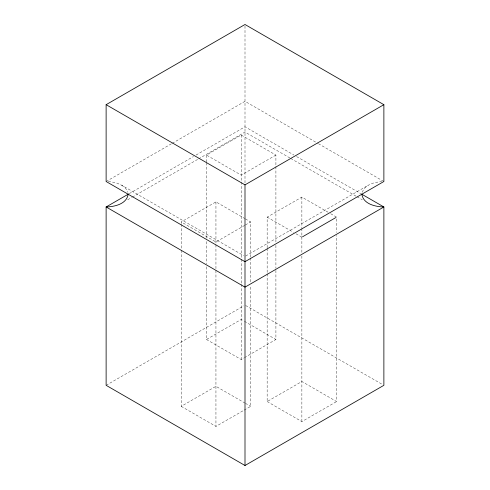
<?xml version="1.0" encoding="UTF-8"?>
<svg xmlns="http://www.w3.org/2000/svg" width="490" height="490" viewBox="0 0 490 490"><rect width="100%" height="100%" fill="white"/><g stroke="black" fill="none" stroke-linecap="round" stroke-linejoin="round"><path stroke-width="0.37" stroke-dasharray="2.45 1.84" d="M362.275 192.258C364.897 184.552 374.403 182.109 381.741 181.661M106.122 181.502L171.592 143.705M172.253 143.319L245 101.32L317.747 143.319M129.268 193.605L193.415 156.567M196.061 155.042L245 126.788L293.939 155.042M127.682 199.791L131.657 197.501M132.318 197.115L197.942 159.232M198.603 158.846L245 132.061L290.074 158.08M206.468 161.963L206.468 155.073L241.19 135.026L275.907 155.073L275.907 165.785M275.907 155.073L241.19 175.12L206.468 155.073M181.227 223.471L181.227 221.939L215.943 201.892L244.767 218.534M244.767 225.345L215.943 241.987L181.227 221.939M245.423 224.965L250.666 221.939L250.666 257.14M267.154 247.744L267.154 217.137L301.871 197.09L328.073 212.219M245.662 256.025L368.284 185.232M106.122 385.318L243.677 305.901M206.468 266.799L206.468 339.49L241.19 319.449L243.806 320.962M206.468 339.49L241.19 359.538L243.806 358.025M244.461 357.645L275.907 339.49L275.907 269.09M181.227 250.255L181.227 406.357L215.943 386.316L244.767 402.958M181.227 406.357L215.943 426.404L243.457 410.522M244.112 410.142L250.666 406.357L250.666 285.456M267.154 273.763L267.154 401.555L301.871 381.508L336.593 401.555L336.593 235.5M267.154 401.555L301.871 421.602L336.593 401.555M108.259 181.661L111.83 181.937L117.147 183.205L121.716 185.232L243.677 255.645M318.408 143.705L383.878 181.502M296.585 156.567L360.732 193.605M290.735 158.466L356.353 196.349M357.014 196.735L362.318 199.791M330.695 213.732L336.593 217.137L336.593 232.438M267.154 217.137L293.357 232.266M295.978 233.779L301.871 237.178M245.423 218.914L250.666 221.939M245.662 305.521L382.555 384.558M244.461 321.336L275.907 339.49M245.423 403.331L250.666 406.357M121.716 185.232L125.22 187.866L127.425 190.941L127.725 192.258M301.871 197.09L301.871 227.697M301.871 228.463L301.871 253.25M301.871 256.013L301.871 421.602M275.907 166.551L275.907 242.311M275.907 245.368L275.907 268.324M267.154 248.51L267.154 272.997M250.666 257.905L250.666 282.393M245 26.019L245 183.432M241.19 135.026L241.19 181.239M241.19 182.004L241.19 283.784M241.19 284.249L241.19 359.538M215.943 201.892L215.943 243.983M215.943 244.749L215.943 426.404M206.468 162.723L206.468 238.483M206.468 241.546L206.468 263.736M181.227 224.236L181.227 249.49"/><path stroke-width="0.73" d="M128.178 194.236C126.659 204.134 114.562 206.743 106.122 206.97L106.122 385.318L245 465.5L383.878 385.318L383.878 206.97L361.393 193.985M106.122 104.682L245 24.5L383.878 104.682L383.878 181.502L245 261.685L106.122 181.502L106.122 104.682L245 184.865L383.878 104.682M128.607 193.985L106.122 206.97L245 287.146L383.878 206.97C375.438 206.743 363.341 204.134 361.822 194.236M302.526 236.805L335.938 217.511M245 184.865L245 465.5"/></g></svg>
